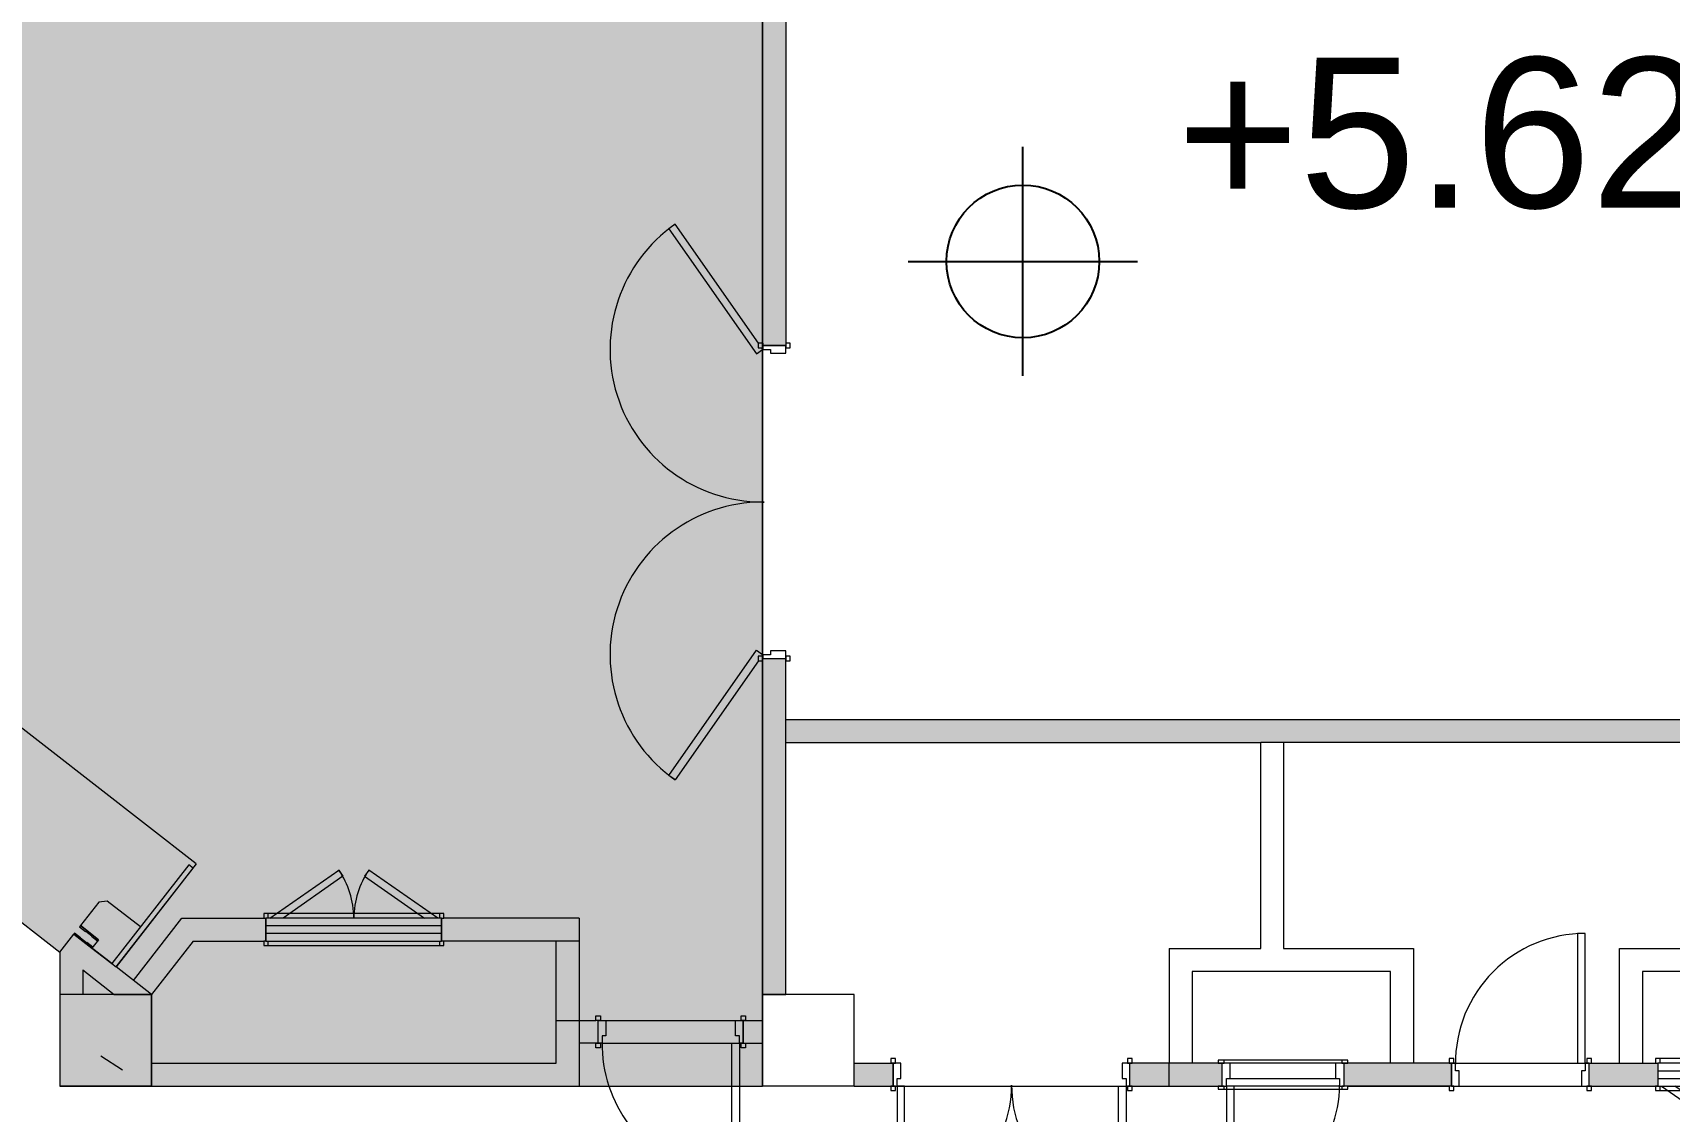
# Model space of a CAD drawing. Header units: millimetres. Extents: x -57519 to 497916, y -349472 to 446842.
# Drawn here: x 373935 to 384650, y -2308 to 4756 of the extents above; entities that cross this region are included whole.
import ezdxf

# ---------------------------------------------------------------- set-up
doc = ezdxf.new("R2010")
doc.units = ezdxf.units.MM
for name, color, linetype, lineweight in [('A-ANNO-NOTE', 131, 'Continuous', 25), ('A-DETL-GENF', 92, 'Continuous', 5), ('A-DETL-THIN', 151, 'Continuous', 9), ('A-DOOR', 31, 'Continuous', 5), ('A-DOOR-FRAM', 31, 'Continuous', 5), ('A-FLOR', 192, 'Continuous', 5), ('A-WALL', 113, 'Continuous', 20), ('A-WALL-PATT', 111, 'Continuous', 20), ('S-COLS', 52, 'Continuous', 20)]:
    doc.layers.add(name, color=color, linetype=linetype, lineweight=lineweight)
doc.styles.add('Arial_2', font='arial.ttf', dxfattribs={"height": 983.532934})

# ---------------------------------------------------------------- blocks, each defined once
blk = doc.blocks.new('DLN-Double Door__X03_ - _M13_1500 x 2600 _WH_-16954903-G_F SINGLE OCCUPANCY DIAGRAM')
at = {"layer": 'A-DOOR', "color": 253}
for p, q in [((-700, -75), (-750, -75)), ((-750, -75), (-750, -825)), ((-700, -825), (-700, -75)), ((700, -75), (750, -75)), ((700, -825), (700, -75)), ((750, -75), (750, -825)), ((-750, -825), (-700, -825)), ((750, -825), (700, -825))]:
    blk.add_line(p, q, dxfattribs=at)
for centre, start, end in [((-750, -75), 270, 0.5), ((750, -75), 179.5, 270)]:
    blk.add_arc(centre, 750, start, end, dxfattribs=at)
at = {"layer": 'A-DOOR-FRAM', "color": 253}
for p, q in [((-760, 105), (-790, 105)), ((-790, 105), (-790, 75)), ((-790, 75), (-775, 75)), ((-775, 75), (-760, 75)), ((-725, 75), (-775, 75)), ((-775, 75), (-775, -75)), ((-760, 75), (-760, 105)), ((-725, -25), (-725, 75)), ((725, 75), (725, -25)), ((775, 75), (725, 75)), ((790, 105), (760, 105)), ((760, 105), (760, 75)), ((760, 75), (775, 75)), ((775, 75), (790, 75)), ((775, -75), (775, 75)), ((790, 75), (790, 105)), ((-775, -75), (-790, -75)), ((-790, -75), (-790, -105)), ((-790, -105), (-760, -105)), ((-760, -75), (-775, -75)), ((-775, -75), (-750, -75)), ((-760, -105), (-760, -75)), ((-750, -75), (-750, -25)), ((-750, -25), (-725, -25)), ((725, -25), (750, -25)), ((750, -25), (750, -75)), ((750, -75), (775, -75)), ((775, -75), (760, -75)), ((760, -75), (760, -105)), ((760, -105), (790, -105)), ((790, -75), (775, -75)), ((790, -105), (790, -75))]:
    blk.add_line(p, q, dxfattribs=at)
blk = doc.blocks.new('DLN-Single Door__X01_ - _M36_ 850 x 2450 _WH_-16935529-G_F SINGLE OCCUPANCY DIAGRAM')
at = {"layer": 'A-DOOR', "color": 253}
for p, q in [((-435, 105), (-465, 105)), ((-465, 105), (-465, 75)), ((-465, 75), (-450, 75)), ((-450, 75), (-435, 75)), ((-435, 75), (-435, 105)), ((465, 105), (435, 105)), ((435, 105), (435, 75)), ((435, 75), (450, 75)), ((450, 75), (465, 75)), ((465, 75), (465, 105)), ((-450, -75), (-465, -75)), ((-465, -75), (-465, -105)), ((-465, -105), (-435, -105)), ((-435, -75), (-450, -75)), ((-435, -105), (-435, -75)), ((-375, -75), (-425, -75)), ((-425, -75), (-425, -925)), ((-375, -925), (-375, -75)), ((450, -75), (435, -75)), ((435, -75), (435, -105)), ((435, -105), (465, -105)), ((465, -75), (450, -75)), ((465, -105), (465, -75)), ((-425, -925), (-375, -925))]:
    blk.add_line(p, q, dxfattribs=at)
blk.add_arc((-425, -75), 850, 270, 0.5, dxfattribs=at)
at = {"layer": 'A-DOOR-FRAM', "color": 253}
for p, q in [((-400, 75), (-450, 75)), ((-450, 75), (-450, -75)), ((-400, -25), (-400, 75)), ((400, 75), (400, -25)), ((450, 75), (400, 75)), ((450, -75), (450, 75)), ((-450, -75), (-425, -75)), ((-425, -75), (-425, -25)), ((-425, -25), (-400, -25)), ((400, -25), (425, -25)), ((425, -25), (425, -75)), ((425, -75), (450, -75))]:
    blk.add_line(p, q, dxfattribs=at)
blk = doc.blocks.new('DLN-Single Door__X01_ - _M03_ 900 x 2450 _WH_-18265741-G_F SINGLE OCCUPANCY DIAGRAM')
at = {"layer": 'A-DOOR', "color": 253}
for p, q in [((-450, 975), (-400, 975)), ((-450, 355), (-450, 975)), ((-400, 975), (-400, 355))]:
    blk.add_line(p, q, dxfattribs=at)
at = {"layer": 'A-DOOR', "color": 191}
for p, q in [((-450, 75), (-450, 355)), ((-400, 355), (-400, 75)), ((-490, 105), (-460, 105)), ((-490, 75), (-490, 105)), ((-475, 75), (-490, 75)), ((-460, 75), (-475, 75)), ((-460, 105), (-460, 75)), ((-400, 75), (-450, 75)), ((460, 75), (460, 105)), ((460, 105), (490, 105)), ((475, 75), (460, 75)), ((490, 75), (475, 75)), ((490, 105), (490, 75)), ((-490, -75), (-475, -75)), ((-490, -105), (-490, -75)), ((-460, -105), (-490, -105)), ((-475, -75), (-460, -75)), ((-460, -75), (-460, -105)), ((460, -105), (460, -75)), ((460, -75), (475, -75)), ((490, -105), (460, -105)), ((475, -75), (490, -75)), ((490, -75), (490, -105))]:
    blk.add_line(p, q, dxfattribs=at)
at = {"layer": 'A-DOOR', "color": 253}
blk.add_arc((-450, 75), 900, 18.1627, 90, dxfattribs=at)
at = {"layer": 'A-DOOR', "color": 191}
blk.add_arc((-450, 75), 900, 359.5, 18.1627, dxfattribs=at)
at = {"layer": 'A-DOOR-FRAM', "color": 191}
for p, q in [((-475, 75), (-450, 75)), ((-475, -75), (-475, 75)), ((-450, 75), (-450, 25)), ((-450, 25), (-425, 25)), ((-425, 25), (-425, -75)), ((425, 25), (450, 25)), ((425, -75), (425, 25)), ((450, 75), (475, 75)), ((450, 25), (450, 75)), ((475, 75), (475, -75)), ((-425, -75), (-475, -75)), ((475, -75), (425, -75))]:
    blk.add_line(p, q, dxfattribs=at)
blk = doc.blocks.new('DLN-Access Panel__AP06__ - _AP06_ 800 x 2325 _WH_-16253387-G_F SINGLE OCCUPANCY DIAGRAM')
at = {"layer": 'A-DOOR', "color": 253}
for p, q in [((-385, 95), (-425, 95)), ((-425, 95), (-425, 75)), ((-425, 75), (-400, 75)), ((-400, 75), (-385, 75)), ((-385, 75), (-385, 95)), ((385, 95), (-385, 95)), ((385, 95), (385, 75)), ((425, 95), (385, 95)), ((385, 75), (400, 75)), ((400, 75), (425, 75)), ((425, 75), (425, 95)), ((-400, -75), (-425, -75)), ((-425, -75), (-425, -95)), ((-425, -95), (-385, -95)), ((-385, -75), (-400, -75)), ((-385, -95), (-385, -75)), ((-385, -95), (385, -95)), ((-320, -75), (-370, -75)), ((-370, -75), (-370, -815)), ((-320, -815), (-320, -75)), ((385, -75), (385, -95)), ((400, -75), (385, -75)), ((385, -95), (425, -95)), ((425, -75), (400, -75)), ((425, -95), (425, -75)), ((-370, -815), (-320, -815))]:
    blk.add_line(p, q, dxfattribs=at)
blk.add_arc((-370, -75), 740, 270, 0.5, dxfattribs=at)
at = {"layer": 'A-DOOR-FRAM', "color": 253}
for p, q in [((-345, 75), (-400, 75)), ((-400, 75), (-400, -75)), ((-345, -25), (-345, 75)), ((345, 75), (-345, 75)), ((345, 75), (345, -25)), ((400, 75), (345, 75)), ((400, -75), (400, 75)), ((-400, -75), (-370, -75)), ((-370, -75), (-370, -25)), ((-370, -25), (-345, -25)), ((370, -75), (-370, -75)), ((-345, -25), (345, -25)), ((345, -25), (370, -25)), ((370, -25), (370, -75)), ((370, -75), (400, -75))]:
    blk.add_line(p, q, dxfattribs=at)
blk = doc.blocks.new('DLN-Double Door-AP - _AP14_ 1200 x 2300 _WH_-14685462-G_F SINGLE OCCUPANCY DIAGRAM')
at = {"layer": 'A-DOOR', "color": 253}
for p, q in [((625, 75), (-625, 75)), ((-625, 75), (-625, 25)), ((-625, 25), (-625, -25)), ((-625, 25), (625, 25)), ((625, 25), (625, 75)), ((625, -25), (625, 25)), ((-625, -25), (-625, -75)), ((-625, -25), (625, -25)), ((-625, -75), (625, -75)), ((-600, -75), (-109, -419)), ((-80, -378), (-513, -75)), ((80, -378), (513, -75)), ((600, -75), (109, -419)), ((625, -75), (625, -25)), ((-109, -419), (-80, -378)), ((109, -419), (80, -378))]:
    blk.add_line(p, q, dxfattribs=at)
for centre, start, end in [((-600, -75), 325, 359.9926), ((600, -75), 180.0074, 215)]:
    blk.add_arc(centre, 600, start, end, dxfattribs=at)
at = {"layer": 'A-DOOR-FRAM', "color": 253}
for p, q in [((-610, 105), (-640, 105)), ((-640, 105), (-640, 75)), ((-640, 75), (-625, 75)), ((-610, 75), (-610, 105)), ((610, 105), (-610, 105)), ((610, 105), (610, 75)), ((640, 105), (610, 105)), ((625, 75), (640, 75)), ((640, 75), (640, 105)), ((-625, -75), (-640, -75)), ((-640, -75), (-640, -105)), ((-640, -105), (-610, -105)), ((-610, -105), (-610, -75)), ((-610, -105), (610, -105)), ((610, -75), (610, -105)), ((610, -105), (640, -105)), ((640, -75), (625, -75)), ((640, -105), (640, -75))]:
    blk.add_line(p, q, dxfattribs=at)
blk = doc.blocks.new('S_S_ Roller Shutter _7000mm rw_ - 7000mm RW-16026281-G_F SINGLE OCCUPANCY DIAGRAM')
at = {"layer": 'A-DOOR', "color": 191}
for p, q in [((-3850, -930), (-3850, -75)), ((-3815, -75), (-3850, -75)), ((-3850, -75), (-3850, -895)), ((-3793, -75), (-3815, -75)), ((-3815, -895), (-3815, -75)), ((-3650, -75), (-3790, -75)), ((-3650, -145), (-3650, -75)), ((-3650, -75), (-3650, -83)), ((-3500, -75), (-3650, -75)), ((-3650, -83), (-3600, -83)), ((-3600, -83), (-3600, -80)), ((-3600, -80), (-3550, -80)), ((-3550, -80), (-3550, -83)), ((-3550, -83), (-3500, -83)), ((-3500, -83), (-3500, -75)), ((3650, -75), (3500, -75)), ((3500, -75), (3500, -83)), ((3500, -83), (3550, -83)), ((3550, -83), (3550, -80)), ((3550, -80), (3600, -80)), ((3600, -80), (3600, -83)), ((3600, -83), (3650, -83)), ((3815, -75), (3650, -75)), ((3650, -75), (3650, -145)), ((3650, -83), (3650, -75)), ((3850, -75), (3815, -75)), ((3815, -75), (3815, -895)), ((3850, -930), (3850, -75)), ((3850, -895), (3850, -75)), ((-3650, -135), (-3650, -145)), ((-3600, -135), (-3650, -135)), ((-3500, -145), (-3650, -145)), ((-3650, -145), (-3500, -145)), ((-3600, -138), (-3600, -135)), ((-3550, -138), (-3600, -138)), ((-3500, -135), (-3550, -135)), ((-3550, -135), (-3550, -138)), ((-3500, -145), (-3500, -135)), ((-3500, -340), (-3500, -145)), ((3550, -135), (3500, -135)), ((3500, -135), (3500, -145)), ((3650, -145), (3500, -145)), ((3500, -145), (3500, -340)), ((3500, -145), (3650, -145)), ((3550, -138), (3550, -135)), ((3600, -138), (3550, -138)), ((3650, -135), (3600, -135)), ((3600, -135), (3600, -138)), ((3650, -145), (3650, -135)), ((-3815, -380), (-3540, -380)), ((-3540, -380), (-3500, -340)), ((3500, -340), (3540, -380)), ((3540, -380), (3815, -380)), ((-3850, -895), (-3815, -895)), ((-3850, -930), (3850, -930)), ((3815, -895), (3850, -895))]:
    blk.add_line(p, q, dxfattribs=at)
blk = doc.blocks.new('DLN-Double Door-AP - _AP09_ 1100 x 2100 _WH_-10331321-G_F SINGLE OCCUPANCY DIAGRAM')
at = {"layer": 'A-DOOR', "color": 191}
for p, q in [((575, 75), (-575, 75)), ((-575, 75), (-575, 25)), ((-575, 25), (-575, -25)), ((-575, 25), (575, 25)), ((575, 25), (575, 75)), ((575, -25), (575, 25)), ((-575, -25), (-575, -75)), ((-575, -25), (575, -25)), ((-575, -75), (575, -75)), ((-550, -75), (-99, -390)), ((-71, -350), (-463, -75)), ((71, -350), (463, -75)), ((550, -75), (99, -390)), ((575, -75), (575, -25)), ((-99, -390), (-71, -350)), ((99, -390), (71, -350))]:
    blk.add_line(p, q, dxfattribs=at)
for centre, start, end in [((-550, -75), 325, 359.9926), ((550, -75), 180.0074, 215)]:
    blk.add_arc(centre, 550, start, end, dxfattribs=at)
at = {"layer": 'A-DOOR-FRAM', "color": 191}
for p, q in [((-560, 105), (-590, 105)), ((-590, 105), (-590, 75)), ((-590, 75), (-575, 75)), ((-560, 75), (-560, 105)), ((560, 105), (-560, 105)), ((560, 105), (560, 75)), ((590, 105), (560, 105)), ((575, 75), (590, 75)), ((590, 75), (590, 105)), ((-575, -75), (-590, -75)), ((-590, -75), (-590, -105)), ((-590, -105), (-560, -105)), ((-560, -105), (-560, -75)), ((-560, -105), (560, -105)), ((560, -75), (560, -105)), ((560, -105), (590, -105)), ((590, -75), (575, -75)), ((590, -105), (590, -75))]:
    blk.add_line(p, q, dxfattribs=at)
blk = doc.blocks.new('DLN-Double Door__X03_ - _M47_2000 x 2450 _WH_-16954907-G_F SINGLE OCCUPANCY DIAGRAM')
at = {"layer": 'A-DOOR', "color": 191}
for p, q in [((-1040, -103), (-1819, -649)), ((-1004, -77), (-1010, -82)), ((-971, -116), (-998, -77)), ((971, -116), (998, -77)), ((1004, -77), (1010, -82)), ((1040, -103), (1819, -649)), ((-1790, -690), (-971, -116)), ((1790, -690), (971, -116)), ((-1819, -649), (-1790, -690)), ((1819, -649), (1790, -690))]:
    blk.add_line(p, q, dxfattribs=at)
for centre, start, end in [((-1000, -75), 215, 359.8489), ((1000, -75), 180.1511, 325)]:
    blk.add_arc(centre, 1000, start, end, dxfattribs=at)
at = {"layer": 'A-DOOR', "color": 253}
for centre, start, end in [((1000, -75), 179.5, 180.1511), ((-1000, -75), 359.8489, 0.5)]:
    blk.add_arc(centre, 1000, start, end, dxfattribs=at)
at = {"layer": 'A-DOOR-FRAM', "color": 253}
for p, q in [((-1010, 105), (-1040, 105)), ((-1040, 105), (-1040, 75)), ((-1040, 75), (-1025, 75)), ((-1025, 75), (-1010, 75)), ((-975, 75), (-1025, 75)), ((-1025, 75), (-1025, -75)), ((-1010, 75), (-1010, 105)), ((-975, -25), (-975, 75)), ((975, 75), (975, -25)), ((1025, 75), (975, 75)), ((1040, 105), (1010, 105)), ((1010, 105), (1010, 75)), ((1010, 75), (1025, 75)), ((1025, 75), (1040, 75)), ((1025, -75), (1025, 75)), ((1040, 75), (1040, 105)), ((-1025, -75), (-1040, -75)), ((-1010, -75), (-1025, -75)), ((-1025, -75), (-1000, -75)), ((-1000, -75), (-1000, -25)), ((-1000, -25), (-975, -25)), ((975, -25), (1000, -25)), ((1000, -25), (1000, -75)), ((1000, -75), (1025, -75)), ((1025, -75), (1010, -75)), ((1040, -75), (1025, -75))]:
    blk.add_line(p, q, dxfattribs=at)
at = {"layer": 'A-DOOR-FRAM', "color": 191}
for p, q in [((-1040, -77), (-1040, -105)), ((-1040, -105), (-1010, -105)), ((-1010, -105), (-1010, -77)), ((1010, -77), (1010, -105)), ((1010, -105), (1040, -105)), ((1040, -105), (1040, -77))]:
    blk.add_line(p, q, dxfattribs=at)
blk = doc.blocks.new('DLN_Slab Level Mark - SSL-2mm_Type 2-2670448-G_F SINGLE OCCUPANCY DIAGRAM')
at = {"layer": 'A-ANNO-NOTE'}
for p, q in [((0, 1.5), (0, -1.5)), ((-1.5, 0), (1.5, 0))]:
    blk.add_line(p, q, dxfattribs=at)
blk.add_circle((0, 0), 1, dxfattribs=at)

msp = doc.modelspace()

# ---------------------------------------------------------------- hatches: boundary and pattern name
at = {"layer": 'A-DETL-GENF', "transparency": 33554585}
h = msp.add_hatch(color=201, dxfattribs=at)
h.paths.add_polyline_path([(378712.3, -2142.5), (378712.3, 5707.5), (408249.8, 5707.5), (408249.8, 31607.5), (411824.8, 31607.5), (411824.8, 28857.5), (414124.8, 28857.5), (414124.8, 34332.5), (417674.8, 34332.5), (417674.8, 35647.5), (420699.8, 35647.5), (420699.8, 52157.5), (392454.3, 52157.5), (392454.3, 45782.5), (382199.8, 45782.5), (382199.8, 52157.5), (367049.8, 52157.5), (367049.8, 5707.5), (368349.8, 5707.5), (368349.8, 3222.2), (374112.3, -1265.4), (374112.3, -2142.5), (376972.2, -2142.5)], flags=0)
h.paths.add_polyline_path([(370849.8, 8157.5), (370849.8, 9357.5), (369649.8, 9357.5), (369649.8, 15624.2), (370889.8, 15624.2), (370889.8, 9397.5), (371149.8, 9397.5), (371149.8, 8157.5)], flags=0)
h.paths.add_polyline_path([(388124.8, 8157.5), (388124.8, 9397.5), (389899.8, 9397.5), (389899.8, 8157.5)], flags=0)
h.paths.add_polyline_path([(382791.7, 8157.5), (382352.3, 8157.5), (382352.3, 9397.5), (387324.8, 9397.5), (387324.8, 8157.5), (386671.4, 8157.5)], flags=0)
h.paths.add_polyline_path([(404599.8, 8157.5), (396937.3, 8157.5), (396937.3, 9397.5), (404599.8, 9397.5), (404599.8, 8571.4)], flags=0)
h.paths.add_polyline_path([(394430.7, 8157.5), (392899.8, 8157.5), (392899.8, 9397.5), (396137.3, 9397.5), (396137.3, 8157.5)], flags=0)
h.paths.add_polyline_path([(405799.8, 12397.5), (404559.8, 12397.5), (404559.8, 15624.2), (405799.8, 15624.2), (405799.8, 12969.9)], flags=0)
h.paths.add_polyline_path([(370889.8, 16424.2), (369649.8, 16424.2), (369649.8, 23040.8), (370889.8, 23040.8), (370889.8, 17368.3)], flags=0)
h.paths.add_polyline_path([(404559.8, 16424.2), (404559.8, 23040.8), (405799.8, 23040.8), (405799.8, 16424.2)], flags=0)
h.paths.add_polyline_path([(369649.8, 23840.8), (369649.8, 30107.5), (370849.8, 30107.5), (370849.8, 31307.5), (371149.8, 31307.5), (371149.8, 30107.5), (370889.8, 30107.5), (370889.8, 23840.8)], flags=0)
h.paths.add_polyline_path([(404559.8, 23840.8), (404559.8, 27067.5), (405799.8, 27067.5), (405799.8, 23840.8)], flags=0)
h.paths.add_polyline_path([(388124.8, 30067.5), (388124.8, 31307.5), (389399.8, 31307.5), (389399.8, 30067.5)], flags=0)
h.paths.add_polyline_path([(373449.8, 30067.5), (373449.8, 31307.5), (378512.3, 31307.5), (378512.3, 30067.5), (375032.4, 30067.5)], flags=0)
h.paths.add_polyline_path([(386671.4, 30067.5), (382349.8, 30067.5), (382349.8, 31307.5), (387324.8, 31307.5), (387324.8, 30067.5)], flags=0)
h.paths.add_polyline_path([(394430.7, 30067.5), (392399.8, 30067.5), (392399.8, 31307.5), (396137.3, 31307.5), (396137.3, 30067.5)], flags=0)
h.paths.add_polyline_path([(402190, 30067.5), (396937.3, 30067.5), (396937.3, 31307.5), (404599.8, 31307.5), (404599.8, 30067.5), (404129.8, 30067.5)], flags=0)
h.paths.add_polyline_path([(407299.8, 35797.5), (407299.8, 36247.5), (408249.8, 36247.5), (408249.8, 35797.5), (408009.5, 35797.5)], flags=0)
h.paths.add_polyline_path([(412649.8, 35797.5), (412649.8, 37247.5), (415649.8, 37247.5), (415649.8, 35797.5), (413829, 35797.5)], flags=0)
h.paths.add_polyline_path([(412649.8, 37397.5), (412649.8, 37897.5), (418299.8, 37897.5), (418299.8, 37397.5), (412859.1, 37397.5)], flags=0)
h.paths.add_polyline_path([(408979.4, 37847.5), (408399.8, 37847.5), (408399.8, 38327.5), (410749.8, 38327.5), (410749.8, 37847.5), (409949.3, 37847.5)], flags=0)
h.paths.add_polyline_path([(381599.8, 37907.5), (381599.8, 39557.5), (382049.8, 39557.5), (382049.8, 37907.5), (381821.8, 37907.5)], flags=0)
h.paths.add_polyline_path([(406069.7, 38657.5), (404849.8, 38657.5), (404849.8, 49957.5), (408249.8, 49957.5), (408249.8, 38657.5), (408009.5, 38657.5)], flags=0)
h.paths.add_polyline_path([(370182.8, 40207.5), (369149.8, 40207.5), (369149.8, 40707.5), (370699.8, 40707.5), (370699.8, 40207.5)], flags=0)
h.paths.add_polyline_path([(381599.8, 40257.5), (381599.8, 42757.5), (382049.8, 42757.5), (382049.8, 40257.5), (381821.8, 40257.5)], flags=0)
h.paths.add_polyline_path([(414798.9, 42697.5), (410674.8, 42697.5), (410674.8, 43197.5), (418349.8, 43197.5), (418349.8, 42697.5), (415768.8, 42697.5)], flags=0)
h.paths.add_polyline_path([(377289.8, 42907.5), (375749.8, 42907.5), (375749.8, 43407.5), (377289.8, 43407.5), (377289.8, 43209.2)], flags=0)
h.paths.add_polyline_path([(382049.8, 46907.5), (379399.8, 46907.5), (379399.8, 52007.5), (382049.8, 52007.5), (382049.8, 47057.9)], flags=0)
h.paths.add_polyline_path([(410919.2, 47837.5), (410674.8, 47837.5), (410674.8, 48337.5), (418349.8, 48337.5), (418349.8, 47837.5), (411404.2, 47837.5)], flags=0)
h.paths.add_polyline_path([(408399.8, 50107.5), (408399.8, 52007.5), (408849.8, 52007.5), (408849.8, 50107.5)], flags=0)
at = {"layer": 'A-WALL-PATT', "transparency": 33554432}
h = msp.add_hatch(color=133, dxfattribs=at)
h.paths.add_polyline_path([(378864.8, -1542.5), (378864.8, 657.5), (378714.8, 657.5), (378714.8, -1542.5)], flags=0)
h.paths.add_polyline_path([(378864.8, 2707.5), (378864.8, 5557.5), (378714.8, 5557.5), (378714.8, 2707.5)], flags=0)
h = msp.add_hatch(color=133, dxfattribs=at)
h.paths.add_polyline_path([(374468.2, -1542.5), (374712.3, -1542.5), (374204.5, -1147), (374112.3, -1265.4), (374262.3, -1382.2)], flags=0)
h.paths.add_polyline_path([(368589.5, 3035.6), (368681.7, 3153.9), (368349.8, 3407.5), (368112, 3407.5), (368541, 3073.4)], flags=0)
for points in [[(382124.8, 107.5), (382124.8, 257.5), (378864.8, 257.5), (378864.8, 107.5), (381974.8, 107.5)], [(387874.8, 107.5), (388024.8, 107.5), (388024.8, 257.5), (382124.8, 257.5), (382124.8, 107.5), (386671.4, 107.5)], [(374112.3, -1542.5), (374262.3, -1542.5), (374262.3, -1382.2), (374112.3, -1265.4), (374112.3, -1325.1)], [(377512.3, -1992.5), (377512.3, -1192.5), (377362.3, -1192.5), (377362.3, -1992.5)], [(377512.3, -2142.5), (377512.3, -1992.5), (374712.3, -1992.5), (374712.3, -2142.5), (376972.2, -2142.5)]]:
    msp.add_hatch(color=133, dxfattribs=at).paths.add_polyline_path(points, flags=0)
h = msp.add_hatch(color=133, dxfattribs=at)
h.paths.add_polyline_path([(377637.3, -1862.5), (377637.3, -1712.5), (377512.3, -1712.5), (377512.3, -1862.5)], flags=0)
h.paths.add_polyline_path([(378712.3, -1862.5), (378712.3, -1712.5), (378587.3, -1712.5), (378587.3, -1862.5)], flags=0)
h = msp.add_hatch(color=133, dxfattribs=at)
h.paths.add_polyline_path([(381375.3, -2142.5), (381375.3, -1992.5), (381118.8, -1992.5), (381118.8, -2142.5)], flags=0)
h.paths.add_polyline_path([(379312.3, -2142.5), (379568.8, -2142.5), (379568.8, -1992.5), (379312.3, -1992.5)], flags=0)
h = msp.add_hatch(color=133, dxfattribs=at)
h.paths.add_polyline_path([(381375.3, -2142.5), (381720.6, -2142.5), (381720.6, -1992.5), (381375.3, -1992.5)], flags=0)
h.paths.add_polyline_path([(383224.8, -2142.5), (383224.8, -1992.5), (382520.6, -1992.5), (382520.6, -2142.5), (382791.7, -2142.5)], flags=0)
h.paths.add_polyline_path([(387424.8, -2142.5), (387424.8, -1992.5), (387224.8, -1992.5), (387224.8, -2142.5)], flags=0)
h.paths.add_polyline_path([(384124.8, -2142.5), (384574.8, -2142.5), (384574.8, -1992.5), (384124.8, -1992.5)], flags=0)
h.paths.add_polyline_path([(385824.8, -2142.5), (386324.8, -2142.5), (386324.8, -1992.5), (385824.8, -1992.5), (385824.8, -2092.5)], flags=0)
at = {"layer": 'S-COLS', "lineweight": 5}
h = msp.add_hatch(dxfattribs=at)
h.set_pattern_fill('FP_41', color=255, style=0, pattern_type=2)
h.set_pattern_definition([(50, (329410.6, 0), (3643.68, -318.78), [381, -4191]), (355, (329410.6, 0), (-704.86, 3821.14), [304.8, -3352.8]), (100.451, (329714.2, -26.6), (2938.85, 3502.33), [323.8, -3561.8]), (46.184, (329410.6, 1016), (5421.6, -840.86), [571.5, -6286.5]), (96.636, (329862.4, 946), (4748.05, 4948.55), [485.7, -5342.7]), (351.184, (329410.6, 1016), (4748.1, 4948.5), [457.2, -5029.2]), (21, (329918.6, 762), (3032.29, -2045.3), [381, -4191]), (326, (329918.6, 762), (1236.04, 3683.76), [304.8, -3352.8]), (71.451, (330171.2, 591.6), (4268.34, 1638.42), [323.8, -3561.8]), (37.5, (329410.6, 0), (61.772, 1691.1), [167.64, -3144.52, 167.64, -3235.96, -3365.5]), (37.5, (329410.6, 0), (61.772, 1691.1), [-6715.76, 167.64, -3197.86]), (7.5, (329410.6, 0), (1336.39, 2003.61), [167.64, -1772.92, 167.64, -3068.32, -1282.7]), (7.5, (329410.6, 0), (1336.39, 2003.61), [-5176.52, 167.64, -1115.06]), (327.5, (328277.7, 0), (2711.818, -114.58), [167.64, -1102.36, 167.64, -3794.76, -5257.8]), (327.5, (328277.7, 0), (2711.818, -114.58), [-5232.4, 167.64, -5090.16]), (317.5, (327769.7, 0), (2962.59, 508.53), [167.64, -1483.36, 167.64, -2463.8, -3733.8]), (317.5, (327769.7, 0), (2962.59, 508.53), [-4282.44, 167.64, -3566.16])])
h.paths.add_polyline_path([(374712.3, -2142.5), (374712.3, -1542.5), (374112.3, -1542.5), (374112.3, -2142.5)], flags=0)

# ---------------------------------------------------------------- linework, layer by layer
at = {"layer": 'A-DETL-THIN', "lineweight": 5}
for p, q in [((378712.3, -2142.5), (378712.3, 5707.5)), ((368349.8, 3222.2), (374112.3, -1265.4)), ((374112.3, -1265.4), (374112.3, -2142.5)), ((374112.3, -2142.5), (378712.3, -2142.5))]:
    msp.add_line(p, q, dxfattribs=at)
at = {"layer": 'A-FLOR'}
for p, q in [((378714.8, 2722.5), (378714.8, 5557.5)), ((378864.8, 5557.5), (378864.8, 2722.5)), ((368589.5, 3035.6), (374112.3, -1265.4)), ((378714.8, 682.5), (378714.8, 2682.5)), ((378714.8, -1542.5), (378714.8, 642.5)), ((378864.8, -1542.5), (378864.8, 107.5)), ((378864.8, 107.5), (381974.8, 107.5)), ((384724.8, 107.5), (382124.8, 107.5)), ((374112.3, -1265.4), (374112.3, -1542.5)), ((381375.3, -1242.5), (381375.3, -1992.5)), ((374712.3, -1542.5), (374712.3, -1992.5)), ((377362.3, -1992.5), (377362.3, -1712.5)), ((377362.3, -1712.5), (377622.3, -1712.5)), ((377687.3, -1712.5), (378537.3, -1712.5)), ((378602.3, -1712.5), (378712.3, -1712.5)), ((377662.3, -1862.5), (378562.3, -1862.5)), ((379312.3, -1992.5), (379553.8, -1992.5)), ((383239.8, -1992.5), (384109.8, -1992.5)), ((374712.3, -2142.5), (377512.3, -2142.5)), ((379593.8, -2142.5), (381093.8, -2142.5)), ((381375.3, -2142.5), (381695.6, -2142.5)), ((382545.6, -2142.5), (383209.8, -2142.5)), ((383274.8, -2142.5), (384074.8, -2142.5)), ((384139.8, -2142.5), (384559.8, -2142.5))]:
    msp.add_line(p, q, dxfattribs=at)
at = {"layer": 'A-WALL', "color": 253, "lineweight": 5}
for p, q in [((378714.8, 2722.5), (378714.8, 2707.5)), ((378714.8, 2707.5), (378864.8, 2707.5)), ((378864.8, 2722.5), (378864.8, 2707.5)), ((378714.8, 642.5), (378714.8, 657.5)), ((378714.8, 657.5), (378864.8, 657.5)), ((378864.8, 107.5), (378864.8, 657.5)), ((378864.8, 257.5), (388024.8, 257.5)), ((381974.8, -1242.5), (381974.8, 107.5)), ((382124.8, 107.5), (381974.8, 107.5)), ((382124.8, 107.5), (382124.8, -1242.5)), ((381375.3, -1242.5), (381974.8, -1242.5)), ((382124.8, -1242.5), (382975.3, -1242.5)), ((382975.3, -1242.5), (382975.3, -1992.5)), ((384324.8, -1242.5), (384724.8, -1242.5)), ((384324.8, -1992.5), (384324.8, -1242.5)), ((382825.3, -1392.5), (381525.3, -1392.5)), ((381525.3, -1392.5), (381525.3, -1992.5)), ((382825.3, -1992.5), (382825.3, -1392.5)), ((385924.8, -1392.5), (384474.8, -1392.5)), ((384474.8, -1392.5), (384474.8, -1992.5)), ((378714.8, -1542.5), (378864.8, -1542.5)), ((379312.3, -2142.5), (379312.3, -1992.5)), ((379568.8, -1992.5), (379553.8, -1992.5)), ((379568.8, -2142.5), (379568.8, -1992.5)), ((381118.8, -2142.5), (381118.8, -1992.5)), ((381720.6, -1992.5), (381118.8, -1992.5)), ((381375.3, -2142.5), (381375.3, -1992.5)), ((381720.6, -1992.5), (381720.6, -2142.5)), ((382520.6, -2142.5), (382520.6, -1992.5)), ((383224.8, -1992.5), (382520.6, -1992.5)), ((383224.8, -2142.5), (383224.8, -1992.5)), ((384124.8, -2142.5), (384124.8, -1992.5)), ((384124.8, -1992.5), (384574.8, -1992.5)), ((379312.3, -2142.5), (379568.8, -2142.5)), ((381118.8, -2142.5), (381720.6, -2142.5)), ((383224.8, -2142.5), (382520.6, -2142.5)), ((384124.8, -2142.5), (384574.8, -2142.5))]:
    msp.add_line(p, q, dxfattribs=at)
at = {"layer": 'A-WALL', "color": 191, "lineweight": 5}
for p, q in [((374594, -1450.4), (374911.6, -1042.5)), ((374911.6, -1042.5), (375447.3, -1042.5)), ((375462.3, -1192.5), (375462.3, -1042.5)), ((376612.3, -1042.5), (376612.3, -1192.5)), ((377512.3, -1042.5), (376627.3, -1042.5)), ((377512.3, -1042.5), (377512.3, -2142.5)), ((374112.3, -1265.4), (374204.5, -1147)), ((374433.1, -1325.1), (374204.5, -1147)), ((374984.9, -1192.5), (374712.3, -1542.5)), ((374984.9, -1192.5), (375447.3, -1192.5)), ((377512.3, -1192.5), (376627.3, -1192.5)), ((377362.3, -1712.5), (377362.3, -1192.5)), ((374262.3, -1382.2), (374468.2, -1542.5)), ((374262.3, -1382.2), (374262.3, -1542.5)), ((374453, -1340.6), (374435.6, -1327)), ((374712.3, -1542.5), (374480.7, -1362.1)), ((374262.3, -1542.5), (374112.3, -1542.5)), ((374468.2, -1542.5), (374712.3, -1542.5)), ((377637.3, -1712.5), (377622.3, -1712.5)), ((377637.3, -1862.5), (377637.3, -1712.5)), ((378587.3, -1862.5), (378587.3, -1712.5)), ((378587.3, -1712.5), (378602.3, -1712.5)), ((378712.3, -1862.5), (378712.3, -1712.5)), ((377637.3, -1862.5), (377512.3, -1862.5)), ((378587.3, -1862.5), (378712.3, -1862.5)), ((374712.3, -1992.5), (377362.3, -1992.5)), ((374712.3, -1992.5), (374712.3, -2142.5))]:
    msp.add_line(p, q, dxfattribs=at)
at = {"layer": 'S-COLS', "color": 221}
for p, q in [((374712.3, -1542.5), (374112.3, -1542.5)), ((374112.3, -1542.5), (374112.3, -2142.5)), ((374712.3, -1992.5), (374712.3, -1542.5)), ((378712.3, -1542.5), (378712.3, -2142.5)), ((374712.3, -2142.5), (374112.3, -2142.5))]:
    msp.add_line(p, q, dxfattribs=at)
at = {"layer": 'S-COLS', "color": 53}
for p, q in [((379312.3, -1542.5), (378712.3, -1542.5)), ((379312.3, -2142.5), (379312.3, -1542.5)), ((379312.3, -2142.5), (378712.3, -2142.5))]:
    msp.add_line(p, q, dxfattribs=at)
at = {"layer": 'S-COLS', "color": 191, "lineweight": 5}
msp.add_line((374712.3, -2142.5), (374712.3, -1992.5), dxfattribs=at)

# ---------------------------------------------------------------- block references
at = {"layer": 'A-ANNO-NOTE', "xscale": 500, "yscale": 500, "zscale": 500, "rotation": 89.99999999999993}
msp.add_blockref('DLN_Slab Level Mark - SSL-2mm_Type 2-2670448-G_F SINGLE OCCUPANCY DIAGRAM', (380417.8, 3258.1), dxfattribs=at)
at = {"layer": 'A-DOOR', "color": 191}
for name, p, rotation in [('S_S_ Roller Shutter _7000mm rw_ - 7000mm RW-16026281-G_F SINGLE OCCUPANCY DIAGRAM', (371397, 944.3), 142.0899020367055), ('DLN-Single Door__X01_ - _M03_ 900 x 2450 _WH_-18265741-G_F SINGLE OCCUPANCY DIAGRAM', (378112.3, -1787.5), 180)]:
    msp.add_blockref(name, p, dxfattribs=dict(at, rotation=rotation))
at = {"layer": 'A-DOOR', "color": 253}
for name, p, rotation in [('DLN-Double Door__X03_ - _M47_2000 x 2450 _WH_-16954907-G_F SINGLE OCCUPANCY DIAGRAM', (378789.8, 1682.5), 270), ('DLN-Double Door-AP - _AP09_ 1100 x 2100 _WH_-10331321-G_F SINGLE OCCUPANCY DIAGRAM', (376037.3, -1117.5), 180), ('DLN-Single Door__X01_ - _M36_ 850 x 2450 _WH_-16935529-G_F SINGLE OCCUPANCY DIAGRAM', (383674.8, -2067.5), 180)]:
    msp.add_blockref(name, p, dxfattribs=dict(at, rotation=rotation))
for name, p in [('DLN-Double Door__X03_ - _M13_1500 x 2600 _WH_-16954903-G_F SINGLE OCCUPANCY DIAGRAM', (380343.8, -2067.5)), ('DLN-Access Panel__AP06__ - _AP06_ 800 x 2325 _WH_-16253387-G_F SINGLE OCCUPANCY DIAGRAM', (382120.6, -2067.5)), ('DLN-Double Door-AP - _AP14_ 1200 x 2300 _WH_-14685462-G_F SINGLE OCCUPANCY DIAGRAM', (385199.8, -2067.5))]:
    msp.add_blockref(name, p, dxfattribs=at)

# ---------------------------------------------------------------- texts
at = {"layer": 'A-ANNO-NOTE', "lineweight": 5, "insert": (381424.8, 4593.3), "char_height": 983.53, "width": 5052, "attachment_point": 1, "line_spacing_factor": 0.938532, "style": 'Arial_2'}
msp.add_mtext('+5.625', dxfattribs=at)

doc.saveas('drawing.dxf')
